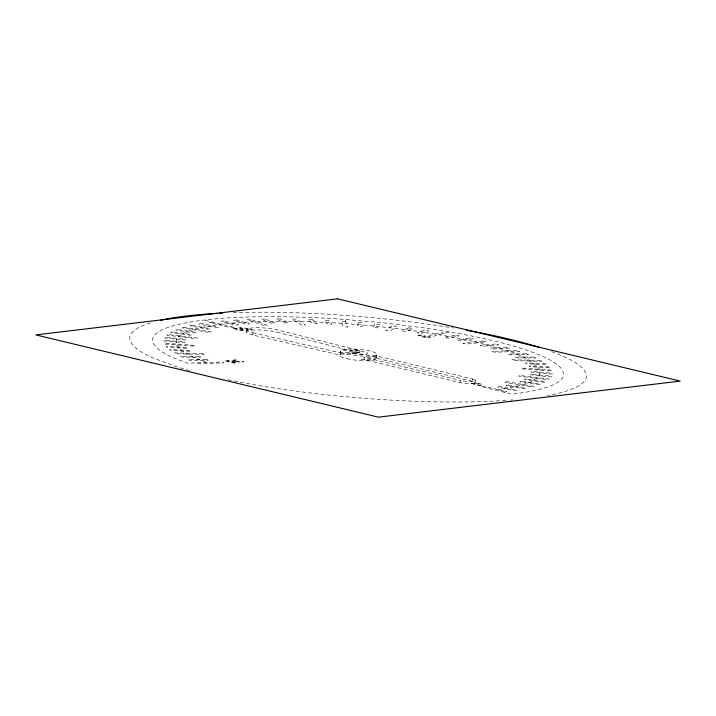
<?xml version="1.0" encoding="UTF-8"?>
<svg xmlns="http://www.w3.org/2000/svg" width="716" height="716" viewBox="0 0 716 716"><rect width="100%" height="100%" fill="white"/><g stroke="black" fill="none" stroke-linecap="round" stroke-linejoin="round"><path stroke-width="0.54" stroke-dasharray="3.58 2.69" d="M246.546 332.242L246.734 329.995M340.234 351.305L340.324 355.118L252.694 334.999L252.891 332.752A18.33 3.249 4.9 0 1 251.253 328.017A18.33 3.249 4.9 0 1 277.029 329.861L359.557 350.598L359.369 352.845L357.015 352.63A18.33 3.249 4.9 0 0 339.948 354.671L339.849 355.798M359.369 352.845L276.841 332.108L277.029 329.861M472.175 381.18L376.007 358.09L376.204 355.843L375.649 356.219A18.33 3.249 4.9 0 1 366.413 357.32L364.131 357.284L363.943 359.53L460.102 382.621A9.165 1.62 4.9 0 0 472.99 383.543C484.848 387.463 482.754 383.266 473.025 383.499A9.165 1.62 4.9 0 0 472.175 381.18L472.363 378.934L375.793 355.745M376.303 358.412L376.688 353.919M460.102 382.621L460.298 380.375L364.131 357.284M475.254 382.55L475.442 380.303M376.401 357.284L375.452 358.465A18.33 3.249 4.9 0 1 366.216 359.566L359.334 359.325M448.941 331.955L430.88 336.95L426.79 336.252L440.17 332.546L444.26 333.253M497.817 389.567L516.048 386.559L530.896 381.986L539.094 376.446L540.338 370.172C525.687 351.977 499.67 349.641 478.78 342.678C435.31 332.645 390.954 327.078 346.517 323.632C304.748 320.956 262.718 319.801 221.02 324.196C206.038 326.97 189.328 327.642 177.058 337.755L175.814 344.029L181.569 350.813L194.117 357.83L206.664 362.493M212.455 322.137L209.439 322.495L232.047 327.928L235.063 327.57L203.89 320.079M352.424 353.328L358.465 352.612L351.61 350.965M503.697 392.064L506.713 391.706L484.106 386.273L481.089 386.631L512.262 394.122A206.19 36.516 4.9 0 0 461.176 333.969L424.525 327.946L385.324 323.041L345.067 319.452A206.19 36.516 4.9 0 0 173.621 357.928L187.735 363.164L221.593 361.965L224.126 362.851L199.039 363.746L196.506 362.851M345.792 321.547L341.237 321.215L343.143 326.738L347.699 327.069L345.067 319.452M359.557 350.598L357.212 350.384A18.33 3.249 4.9 0 0 340.136 352.424M252.891 332.752L340.521 352.872M551.678 351.601A229.102 40.57 4.9 0 1 547.642 395.527M512.683 399.895A229.102 40.57 4.9 0 1 510.463 400.065M505.952 400.396A229.102 40.57 4.9 0 1 227.957 379.749M189.552 370.575A229.102 40.57 4.9 0 1 176.673 366.762L153.126 358.018A229.102 40.57 4.9 0 1 152.454 322.343M233.058 312.659A229.102 40.57 4.9 0 1 453.282 328M252.694 334.999A18.33 3.249 4.9 0 1 251.065 330.264A18.33 3.249 4.9 0 1 276.841 332.108M472.363 378.934A9.165 1.62 4.9 0 1 473.187 381.297A9.165 1.62 4.9 0 1 460.298 380.375M164.089 340.172L163.982 340.977L184.746 342.785L184.853 341.98L164.089 340.172M358.152 322.495L357.651 326.156L362.215 326.55L362.717 322.889L358.152 322.495M531.406 371.416L531.299 372.222L552.063 374.038L552.179 373.233L531.406 371.416M239.654 327.642L241.892 328.492L250.144 329.217L246.197 329.691L247.244 329.942L252.193 329.351C239.323 327.373 245.883 327.713 239.654 327.642M233.613 328.34C246.895 333.692 249.141 327.74 233.613 328.34M225.719 360.846C239.01 366.189 241.247 360.246 225.719 360.846M471.656 383.32C484.938 388.672 487.184 382.729 471.656 383.32M165.226 337.254L164.725 338.015L185.104 340.118L185.614 339.348L165.226 337.254M375.068 324.026L372.794 327.472L377.332 327.946L379.605 324.491L375.068 324.026M531.048 374.083L530.538 374.853L550.926 376.947L551.427 376.186L531.048 374.083M423.174 336.466L425.859 337.218L430.226 337.093C428.607 338.417 418.171 336.788 423.577 335.983L416.73 335.553L421.133 335.025L425.814 336.153L423.174 336.466M235.806 361.15L239.547 362.189L243.995 361.759L242.706 361.446C241.775 362.636 234.794 361.508 238.303 360.98L233.201 360.318L236.71 360.085L235.421 359.781L231.59 360.22L235.806 361.15M167.839 334.488L166.944 335.204L196.479 338.722L197.374 337.997L167.839 334.488M391.858 325.816L385.915 330.595L390.39 331.123L396.333 326.353L391.858 325.816M519.682 375.479L518.778 376.204L548.313 379.722L549.217 378.997L519.682 375.479M243.431 330.013C233.505 330.246 231.769 326.004 243.431 330.013M235.537 362.52C225.621 362.752 223.884 358.51 235.537 362.52M171.903 331.893L170.614 332.564L190.537 335.267L191.825 334.587L171.903 331.893M408.389 327.847L402.535 330.908L406.912 331.508L412.765 328.438L408.389 327.847M525.616 378.943L524.327 379.614L544.258 382.308L545.538 381.637L525.616 378.943M177.371 329.485L175.706 330.112L194.806 333.03L196.47 332.403L177.371 329.485M424.534 330.094L417.061 332.877L421.312 333.531L428.786 330.747L424.534 330.094M521.346 381.172L519.682 381.798L538.781 384.716L540.446 384.098L521.346 381.172M184.227 327.293L182.195 327.856L209.188 332.484L211.22 331.92L184.227 327.293M506.964 381.718L504.941 382.281L531.934 386.909L533.957 386.345L506.964 381.718M192.398 325.332L190.017 325.825L207.756 329.226L210.128 328.733L192.398 325.332M455.188 335.195L444.376 337.46L448.279 338.203L459.09 335.938L455.188 335.195M508.396 384.975L506.024 385.468L523.754 388.869L526.135 388.376L508.396 384.975M201.831 323.605L199.12 324.035L215.641 327.579L218.344 327.149L201.831 323.605M469.472 337.997L457.309 339.939L460.979 340.726L473.142 338.793L469.472 337.997M500.52 386.622L497.808 387.052L514.321 390.596L517.033 390.166L500.52 386.622M482.897 340.959L462.983 343.331L466.411 344.154L486.325 341.774L482.897 340.959M224.189 320.938L220.877 321.224L235.215 325.091L238.518 324.804L224.189 320.938M495.374 344.029L480.347 345.336L483.497 346.195L498.524 344.879L495.374 344.029M236.933 320.007L233.371 320.222L246.17 324.142L249.741 323.927L236.933 320.007M506.812 347.206L490.791 348.164L493.646 349.032L509.667 348.083L506.812 347.206M250.609 319.363L246.805 319.497L263.497 325.359L267.292 325.225L250.609 319.363M517.113 350.464L492.035 351.35L494.559 352.245L519.646 351.35L517.113 350.464M265.099 319.005L261.089 319.067L271.042 323.14L275.051 323.086L265.099 319.005M526.206 353.767L507.975 354.026L510.168 354.921L528.399 354.662L526.206 353.767M205.993 359.28L187.762 359.539L189.946 360.443L208.177 360.175L205.993 359.28M280.296 318.942L276.116 318.915L284.333 322.952L288.521 322.97L280.296 318.942M534.02 357.087L515.234 356.998L517.059 357.893L535.854 357.991L534.02 357.087M199.093 356.308L180.307 356.21L182.132 357.114L200.919 357.203L199.093 356.308M296.084 319.157L291.761 319.059L301.382 324.957L305.714 325.055L296.084 319.157M540.499 360.416L511.949 359.763L513.408 360.658L541.949 361.312L540.499 360.416M202.744 353.543L174.203 352.89L175.662 353.785L204.203 354.438L202.744 353.543M312.346 319.676L307.916 319.497L312.811 323.507L317.242 323.677L312.346 319.676M545.583 363.719L525.392 362.923L526.475 363.8L546.657 364.605L545.583 363.719M189.686 350.401L169.495 349.596L170.569 350.482L190.76 351.288L189.686 350.401M328.957 320.473L324.446 320.213L327.525 324.088L332.036 324.339L328.957 320.473M549.244 366.977L528.963 365.84L529.652 366.699L549.924 367.836L549.244 366.977M186.509 347.502L166.228 346.365L166.917 347.224L187.189 348.361L186.509 347.502M551.445 370.154L521.373 367.997L521.669 368.83L551.732 370.986L551.445 370.154M194.492 345.372L164.42 343.215L164.707 344.056L194.779 346.204L194.492 345.372M352.89 353.435A9.165 1.62 4.9 0 0 367.514 353.579A9.165 1.62 4.9 0 0 354.984 350.813A9.165 1.62 4.9 0 0 352.89 353.435M346.929 358.752A18.33 3.249 4.9 0 0 376.177 359.038A18.33 3.249 4.9 0 0 351.126 353.516A18.33 3.249 4.9 0 0 346.929 358.752M347.314 354.259A18.33 3.249 4.9 0 0 376.562 354.545A18.33 3.249 4.9 0 0 351.511 349.023A18.33 3.249 4.9 0 0 347.314 354.259"/><path stroke-width="1.07" d="M160.617 320.276A229.102 40.57 4.9 0 1 217.136 313.375M219.481 313.241A229.102 40.57 4.9 0 1 222.542 313.089M466.313 330.237A229.102 40.57 4.9 0 1 539.479 347.448M337.558 298.84L35.8 334.9L378.442 417.16L680.2 381.1L337.558 298.84"/></g></svg>
